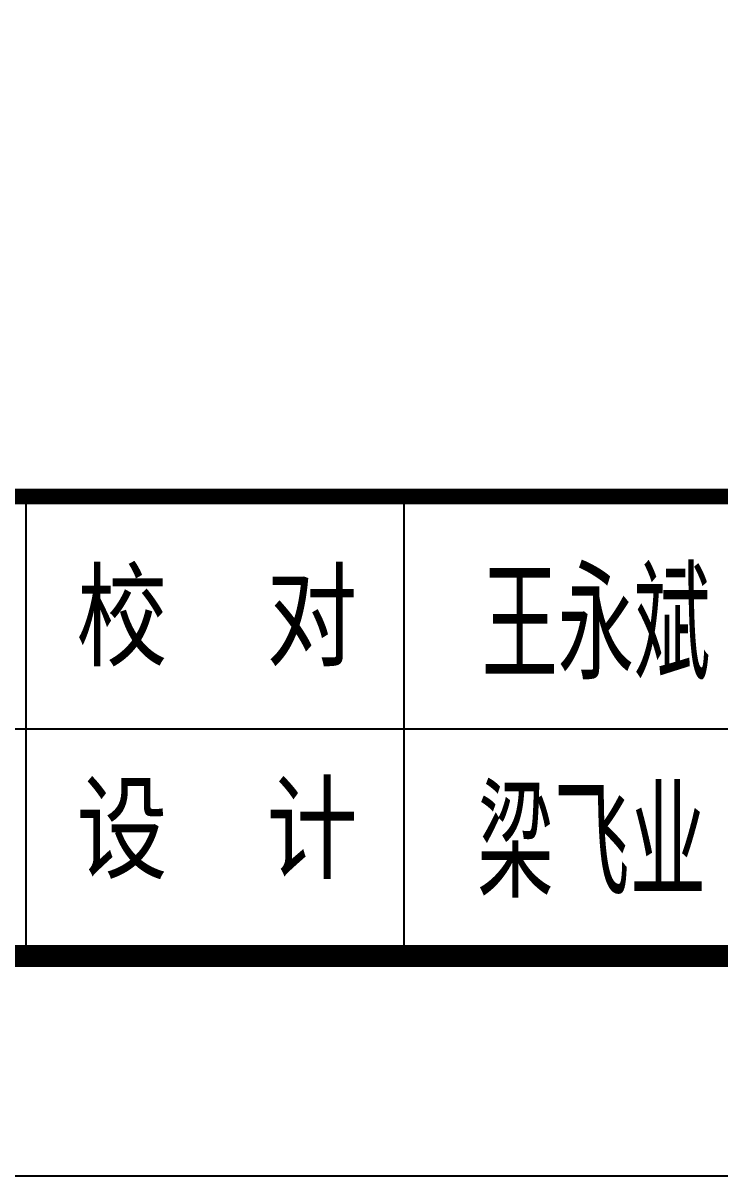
# Model space of a CAD drawing. Extents: x 4283 to 40403, y 1134 to 1764.
# Drawn here: x 4423.68 to 4446.09, y 1467.09 to 1504.14 of the extents above; entities that cross this region are included whole.
import ezdxf

# ---------------------------------------------------------------- set-up
doc = ezdxf.new("R2010")
doc.units = 0
for name, color, linetype in [('PUB_TITLE', 4, 'Continuous'), ('S-MODIFY', 4, 'Continuous'), ('华泽绵阳图框', 7, 'Continuous'), ('图框', 7, 'Continuous'), ('签名图层1', 7, 'Continuous')]:
    doc.layers.add(name, color=color, linetype=linetype)
doc.styles.add('-宋体', font='', dxfattribs={"width": 0.8})
doc.styles.add('_HZTXT', font='txt.shx', dxfattribs={"width": 0.8, "bigfont": 'hztxt.shx'})
doc.styles.get('-宋体').set_extended_font_data('SimSun')

msp = doc.modelspace()

# ---------------------------------------------------------------- linework, layer by layer
at = {"layer": 'PUB_TITLE'}
msp.add_lwpolyline([(4282.534, 1467.091), (4702.534, 1467.091), (4702.534, 1764.091), (4282.534, 1764.091)], close=True, dxfattribs=at)
at = {"layer": 'PUB_TITLE', "color": 7, "const_width": 0.506}
msp.add_lwpolyline([(4300.211, 1474.161), (4695.234, 1474.161), (4695.239, 1488.923), (4300.211, 1488.923)], close=True, dxfattribs=at)
at = {"layer": 'S-MODIFY'}
msp.add_lwpolyline([(4282.534, 1467.091), (4702.534, 1467.091), (4702.534, 1764.091), (4282.534, 1764.091)], close=True, dxfattribs=at)
at = {"layer": '华泽绵阳图框', "color": 7}
for p, q in [((4423.782, 1474.076), (4423.782, 1488.838)), ((4435.937, 1474.076), (4435.937, 1488.838)), ((4350.855, 1481.457), (4460.246, 1481.457))]:
    msp.add_line(p, q, dxfattribs=at)
at = {"layer": '华泽绵阳图框', "color": 7, "const_width": 0.707}
msp.add_lwpolyline([(4300.211, 1474.161), (4695.464, 1474.161), (4695.464, 1756.99), (4300.211, 1756.99)], close=True, dxfattribs=at)
at = {"layer": '华泽绵阳图框', "color": 7, "const_width": 0.506}
msp.add_lwpolyline([(4300.211, 1488.923), (4695.239, 1488.923)], dxfattribs=at)

# ---------------------------------------------------------------- texts
at = {"layer": '图框', "color": 7, "style": '-宋体', "width": 0.8}
for s, p in [('校', (4425.396, 1483.759)), ('对', (4431.506, 1483.759)), ('设', (4425.402, 1476.931)), ('计', (4431.512, 1476.931))]:
    msp.add_text(s, height=2.685, dxfattribs=at).set_placement(p)
at = {"layer": '签名图层1', "style": '_HZTXT', "width": 0.7}
for s, p in [('王永斌', (4438.43, 1483.041)), ('梁飞业', (4438.289, 1476.034))]:
    msp.add_text(s, height=3.5, dxfattribs=at).set_placement(p)

doc.saveas('drawing.dxf')
